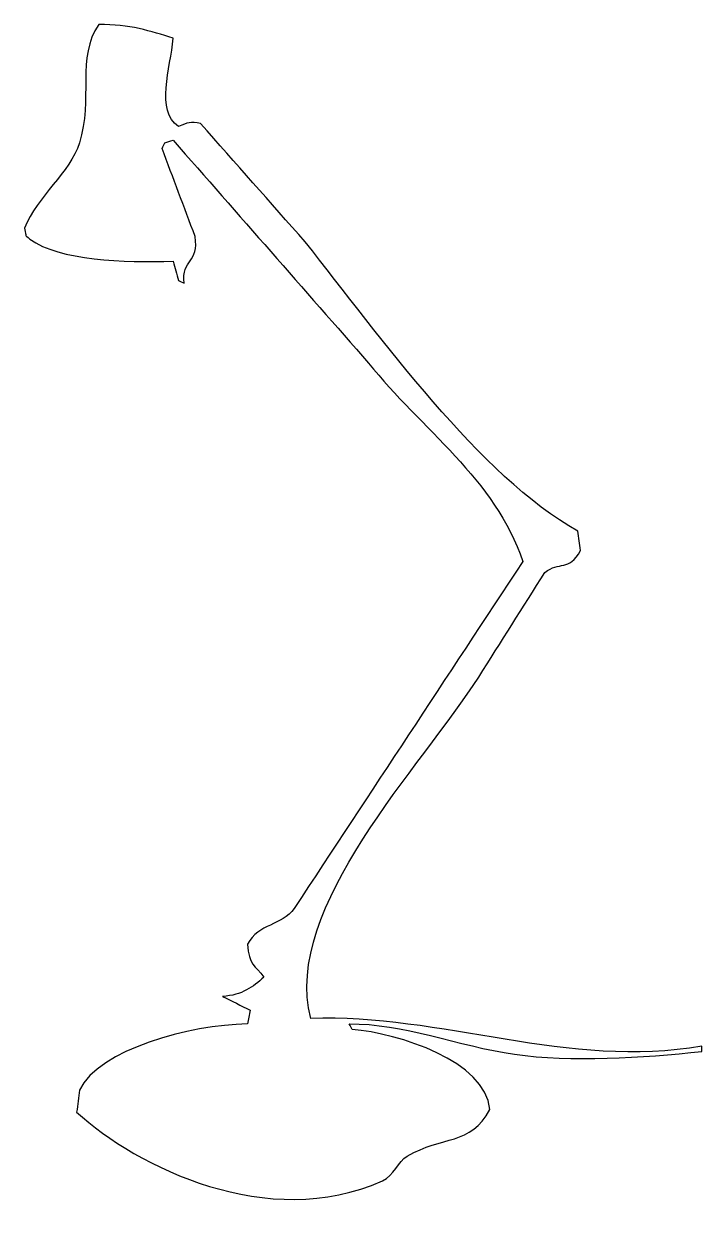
# Model space of a CAD drawing. Header units: centimetres. Extents: x -6.1 to 6.1, y -11.1 to 10.5.
import ezdxf

# ---------------------------------------------------------------- set-up
doc = ezdxf.new("R2010")
doc.units = ezdxf.units.CM
doc.header["$MEASUREMENT"] = 0
doc.layers.add('Camada 1', color=7, linetype='Continuous')

msp = doc.modelspace()

# ---------------------------------------------------------------- linework, layer by layer
at = {"layer": 'Camada 1'}
msp.add_open_spline([(-4.73969, 10.53318), (-4.18737, 10.53876), (-3.80336, 10.41322), (-3.40664, 10.28627), (-3.40664, 10.28627), (-3.44876, 9.74827), (-3.7256, 8.98248), (-3.3079, 8.70647), (-3.3079, 8.70647), (-3.14468, 8.77431), (-3.0961, 8.79619), (-2.91296, 8.75592), (-2.91296, 8.75592), (-2.28762, 8.04837), (-1.6622, 7.34064), (-1.03683, 6.63306), (-1.03683, 6.63306), (0.3127, 4.9357), (2.09891, 2.42148), (3.85098, 1.44942), (3.85098, 1.44942), (3.86746, 1.33422), (3.88389, 1.21907), (3.90038, 1.10387), (3.90038, 1.10387), (3.68086, 0.71491), (3.52232, 0.91742), (3.25855, 0.7089), (3.25855, 0.7089), (2.86353, 0.08361), (2.46853, -0.54181), (2.07361, -1.16708), (2.07361, -1.16708), (1.06597, -2.74995), (-1.45731, -5.29953), (-0.93809, -7.28869), (-0.93809, -7.28869), (1.38212, -7.1982), (3.69966, -8.21145), (6.07276, -7.78238), (6.07276, -7.78238), (6.07276, -7.79892), (6.07276, -7.81529), (6.07276, -7.83175), (6.07276, -7.83175), (6.07276, -7.84821), (6.07276, -7.86466), (6.07276, -7.88112), (6.07276, -7.88112), (5.01985, -7.99166), (3.71538, -8.07689), (2.71549, -7.93041), (2.71549, -7.93041), (1.70931, -7.78322), (0.69505, -7.36931), (-0.24692, -7.38735), (-0.24692, -7.38735), (-0.23044, -7.42026), (-0.21401, -7.45326), (-0.19752, -7.48609), (-0.19752, -7.48609), (0.63364, -7.55028), (2.20048, -8.05905), (2.27102, -8.91778), (2.27102, -8.91778), (1.92778, -9.57453), (1.42136, -9.38421), (0.78991, -9.75709), (0.78991, -9.75709), (0.62677, -9.8534), (0.55618, -10.10737), (0.3456, -10.2014), (0.3456, -10.2014), (-1.70071, -11.11429), (-4.04625, -9.9592), (-5.13474, -8.96722), (-5.13474, -8.96722), (-5.11828, -8.83554), (-5.10183, -8.70391), (-5.08537, -8.57222), (-5.08537, -8.57222), (-4.73678, -7.84734), (-3.10494, -7.40287), (-2.07367, -7.38734), (-2.07367, -7.38734), (-2.05721, -7.30513), (-2.04076, -7.22277), (-2.0243, -7.14054), (-2.0243, -7.14054), (-2.18887, -7.05833), (-2.35347, -6.97597), (-2.51807, -6.89374), (-2.51807, -6.89374), (-2.16885, -6.87117), (-1.97514, -6.72126), (-1.77742, -6.54819), (-1.77742, -6.54819), (-1.94157, -6.33745), (-2.04378, -6.33012), (-2.07367, -5.95573), (-2.07367, -5.95573), (-1.86634, -5.58277), (-1.4637, -5.63095), (-1.23428, -5.31398), (-1.23428, -5.31398), (0.1315, -3.24065), (1.49768, -1.16687), (2.86353, 0.90648), (2.86353, 0.90648), (2.37122, 2.37703), (1.03915, 3.28919), (0.09874, 4.46095), (0.09874, 4.46095), (-1.06961, 5.79374), (-2.23832, 7.12694), (-3.40667, 8.45973), (-3.40667, 8.45973), (-3.45612, 8.4433), (-3.50541, 8.42682), (-3.55486, 8.41039), (-3.55486, 8.41039), (-3.57124, 8.37753), (-3.58777, 8.34456), (-3.60415, 8.3117), (-3.60415, 8.3117), (-3.40666, 7.78518), (-3.20915, 7.25842), (-3.01172, 6.7319), (-3.01172, 6.7319), (-2.93907, 6.25986), (-3.25789, 6.32344), (-3.20915, 5.89267), (-3.20915, 5.89267), (-3.24206, 5.90905), (-3.27498, 5.92558), (-3.30789, 5.94196), (-3.30789, 5.94196), (-3.3408, 6.05716), (-3.37372, 6.17239), (-3.40663, 6.28759), (-3.40663, 6.28759), (-4.28634, 6.26153), (-5.44469, 6.30169), (-5.97401, 6.68256), (-5.97401, 6.68256), (-6.07601, 6.77942), (-6.02513, 6.701), (-6.07275, 6.88005), (-6.07275, 6.88005), (-5.8378, 7.46393), (-5.25384, 7.8739), (-5.08532, 8.41043), (-5.08532, 8.41043), (-4.83904, 9.19463), (-5.14477, 9.94231), (-4.73969, 10.53318)], degree=3, knots=[0, 0, 0, 0, 0.025, 0.025, 0.025, 0.025, 0.05, 0.05, 0.05, 0.05, 0.075, 0.075, 0.075, 0.075, 0.1, 0.1, 0.1, 0.1, 0.125, 0.125, 0.125, 0.125, 0.15, 0.15, 0.15, 0.15, 0.175, 0.175, 0.175, 0.175, 0.2, 0.2, 0.2, 0.2, 0.225, 0.225, 0.225, 0.225, 0.25, 0.25, 0.25, 0.25, 0.275, 0.275, 0.275, 0.275, 0.3, 0.3, 0.3, 0.3, 0.325, 0.325, 0.325, 0.325, 0.35, 0.35, 0.35, 0.35, 0.375, 0.375, 0.375, 0.375, 0.4, 0.4, 0.4, 0.4, 0.425, 0.425, 0.425, 0.425, 0.45, 0.45, 0.45, 0.45, 0.475, 0.475, 0.475, 0.475, 0.5, 0.5, 0.5, 0.5, 0.525, 0.525, 0.525, 0.525, 0.55, 0.55, 0.55, 0.55, 0.575, 0.575, 0.575, 0.575, 0.6, 0.6, 0.6, 0.6, 0.625, 0.625, 0.625, 0.625, 0.65, 0.65, 0.65, 0.65, 0.675, 0.675, 0.675, 0.675, 0.7, 0.7, 0.7, 0.7, 0.725, 0.725, 0.725, 0.725, 0.75, 0.75, 0.75, 0.75, 0.775, 0.775, 0.775, 0.775, 0.8, 0.8, 0.8, 0.8, 0.825, 0.825, 0.825, 0.825, 0.85, 0.85, 0.85, 0.85, 0.875, 0.875, 0.875, 0.875, 0.9, 0.9, 0.9, 0.9, 0.925, 0.925, 0.925, 0.925, 0.95, 0.95, 0.95, 0.95, 1, 1, 1, 1], dxfattribs=at)

doc.saveas('drawing.dxf')
